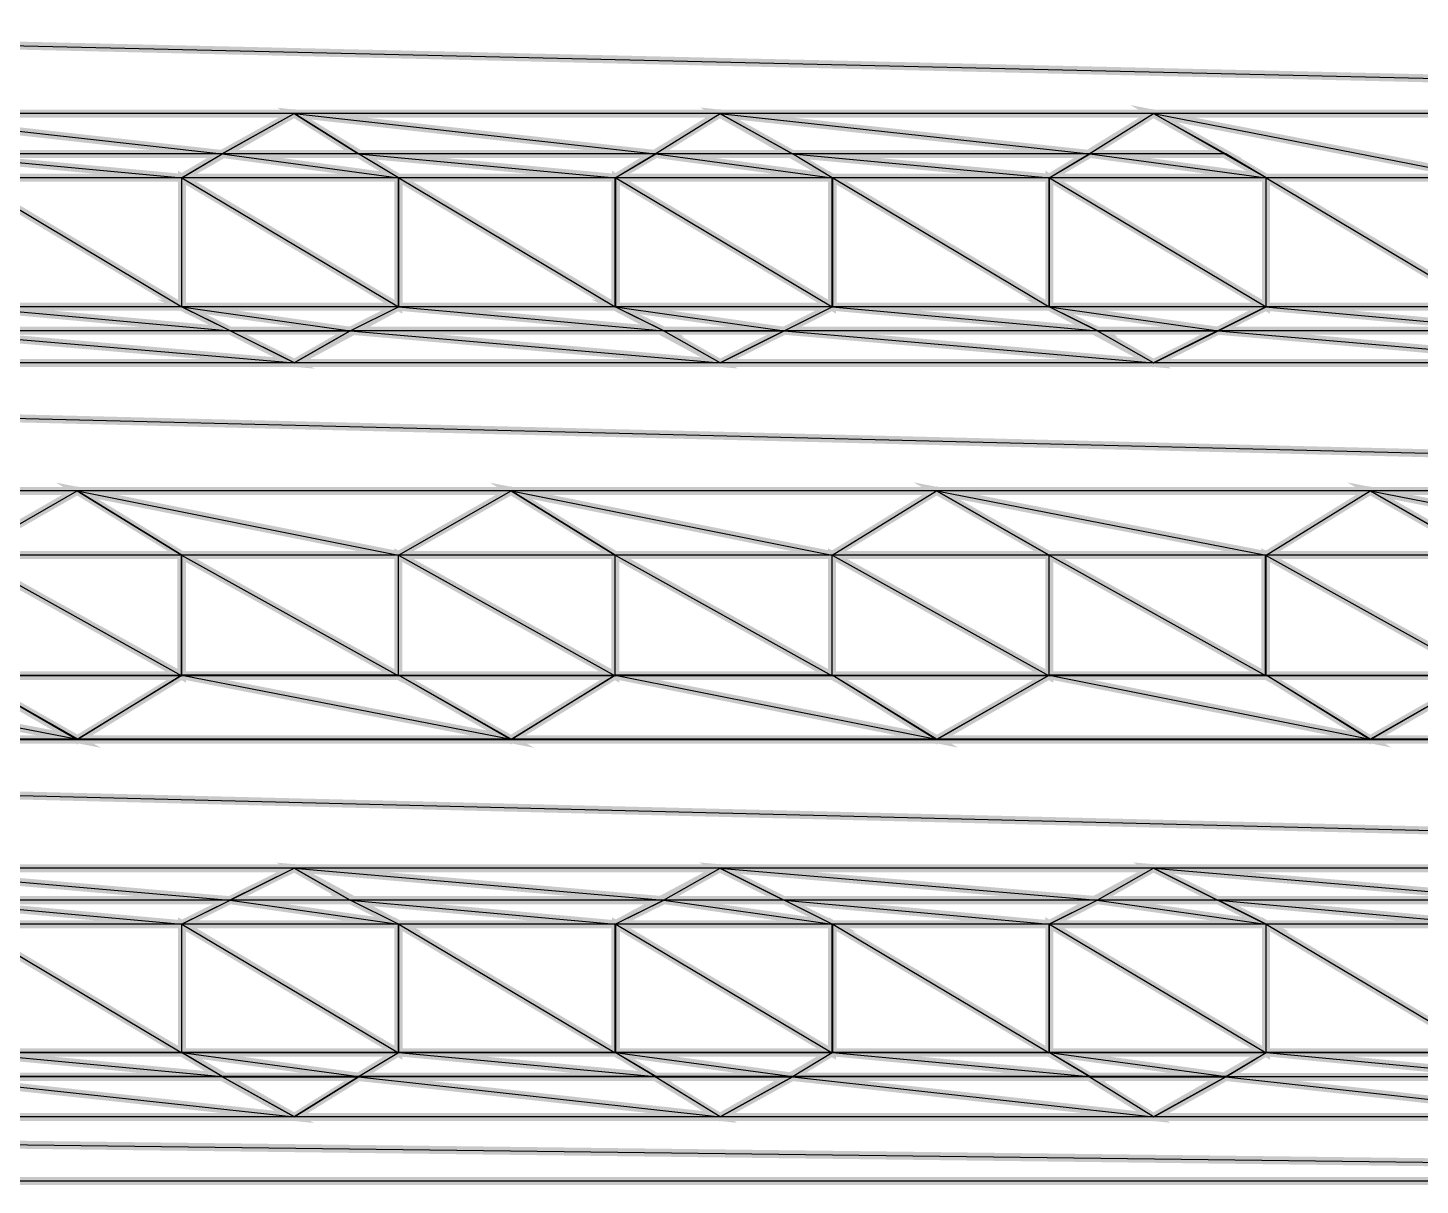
# Model space of a CAD drawing. Header units: metres. Extents: x -593 to 248, y 430 to 1024.
# Drawn here: x -401.18 to -393.83, y 544.89 to 551.01 of the extents above; entities that cross this region are included whole.
import ezdxf

# ---------------------------------------------------------------- set-up
doc = ezdxf.new("R2010")
doc.units = ezdxf.units.M
doc.header["$MEASUREMENT"] = 0
for name, color, linetype in [('C00-00-00-BLACK', 7, 'Continuous'), ('C62-64-65', 252, 'Continuous'), ('C93-95-97', 253, 'Continuous')]:
    doc.layers.add(name, color=color, linetype=linetype)

msp = doc.modelspace()

# ---------------------------------------------------------------- linework, layer by layer
at = {"layer": 'C00-00-00-BLACK', "const_width": 0.0423}
for points in [[(-400.3678, 550.2138), (-399.7748, 550.5528)], [(-399.7748, 550.5528), (-399.2248, 550.2138)], [(-398.0788, 550.2138), (-397.5258, 550.5528)], [(-397.5258, 550.5528), (-396.9338, 550.2138)], [(-395.7868, 550.2138), (-395.2368, 550.5528)], [(-395.2368, 550.5528), (-394.6418, 550.2138)], [(-400.3678, 550.2138), (-400.3678, 549.5328)], [(-399.2248, 550.2138), (-399.2248, 549.5328)], [(-398.0788, 550.2138), (-398.0788, 549.5328)], [(-396.9338, 550.2138), (-396.9338, 549.5328)], [(-395.7868, 550.2138), (-395.7868, 549.5328)], [(-394.6418, 550.2138), (-394.6418, 549.5328)], [(-400.3678, 549.5328), (-399.7748, 549.2358)], [(-399.7748, 549.2358), (-399.2248, 549.5328)], [(-398.0788, 549.5328), (-397.5258, 549.2358)], [(-397.5258, 549.2358), (-396.9338, 549.5328)], [(-395.7868, 549.5328), (-395.2368, 549.2358)], [(-395.2368, 549.2358), (-394.6418, 549.5328)], [(-401.5128, 548.2208), (-400.9208, 548.5598)], [(-400.9208, 548.5598), (-400.3678, 548.2208)], [(-399.2248, 548.2208), (-398.6298, 548.5598)], [(-398.6298, 548.5598), (-398.0788, 548.2208)], [(-396.9338, 548.2208), (-396.3818, 548.5598)], [(-396.3818, 548.5598), (-395.7868, 548.2208)], [(-394.6418, 548.2208), (-394.0918, 548.5598)], [(-394.0918, 548.5598), (-393.4988, 548.2208)], [(-400.3678, 548.2208), (-400.3678, 547.5858)], [(-399.2248, 548.2208), (-399.2248, 547.5858)], [(-398.0788, 548.2208), (-398.0788, 547.5858)], [(-396.9338, 548.2208), (-396.9338, 547.5858)], [(-395.7868, 548.2208), (-395.7868, 547.5858)], [(-394.6418, 548.2208), (-394.6418, 547.5858)], [(-401.5128, 547.5858), (-400.9208, 547.2448)], [(-400.9208, 547.2448), (-400.3678, 547.5858)], [(-399.2248, 547.5858), (-398.6298, 547.2448)], [(-398.6298, 547.2448), (-398.0788, 547.5858)], [(-396.9338, 547.5858), (-396.3818, 547.2448)], [(-396.3818, 547.2448), (-395.7868, 547.5858)], [(-394.6418, 547.5858), (-394.0918, 547.2448)], [(-394.0918, 547.2448), (-393.4988, 547.5858)], [(-400.3678, 546.2708), (-399.7748, 546.5668)], [(-399.7748, 546.5668), (-399.2248, 546.2708)], [(-398.0788, 546.2708), (-397.5258, 546.5668)], [(-397.5258, 546.5668), (-396.9338, 546.2708)], [(-395.7868, 546.2708), (-395.2368, 546.5668)], [(-395.2368, 546.5668), (-394.6418, 546.2708)], [(-400.3678, 546.2708), (-400.3678, 545.5938)], [(-399.2248, 546.2708), (-399.2248, 545.5938)], [(-398.0788, 546.2708), (-398.0788, 545.5938)], [(-396.9338, 546.2708), (-396.9338, 545.5938)], [(-395.7868, 546.2708), (-395.7868, 545.5938)], [(-394.6418, 546.2708), (-394.6418, 545.5938)], [(-400.3678, 545.5938), (-399.7748, 545.2528)], [(-399.7748, 545.2528), (-399.2248, 545.5938)], [(-398.0788, 545.5938), (-397.5258, 545.2528)], [(-397.5258, 545.2528), (-396.9338, 545.5938)], [(-395.7868, 545.5938), (-395.2368, 545.2528)], [(-395.2368, 545.2528), (-394.6418, 545.5938)], [(-385.7358, 544.9138), (-413.0908, 544.9138)]]:
    msp.add_lwpolyline(points, dxfattribs=at)
at = {"layer": 'C62-64-65', "const_width": 0.0423}
for points in [[(-399.7748, 550.5528), (-399.4358, 550.3398), (-400.1558, 550.3398), (-399.7748, 550.5528)], [(-397.5258, 550.5528), (-397.1438, 550.3398), (-397.8678, 550.3398), (-397.5258, 550.5528)], [(-395.2368, 550.5528), (-394.8538, 550.3398), (-395.5758, 550.3398), (-395.2368, 550.5528)], [(-399.4358, 550.3398), (-400.1558, 550.3398), (-399.2248, 550.2138), (-399.4358, 550.3398)], [(-400.1558, 550.3398), (-399.2248, 550.2138), (-400.3708, 550.2138), (-400.1558, 550.3398)], [(-397.1438, 550.3398), (-397.8648, 550.3398), (-396.9338, 550.2138), (-397.1438, 550.3398)], [(-397.8648, 550.3398), (-396.9338, 550.2138), (-398.0788, 550.2138), (-397.8648, 550.3398)], [(-394.8538, 550.3398), (-395.5728, 550.3398), (-394.6418, 550.2138), (-394.8538, 550.3398)], [(-395.5728, 550.3398), (-394.6418, 550.2138), (-395.7868, 550.2138), (-395.5728, 550.3398)], [(-399.2248, 550.2138), (-400.3678, 550.2138), (-399.2248, 549.5328), (-399.2248, 550.2138)], [(-400.3678, 550.2138), (-399.2248, 549.5328), (-400.3678, 549.5328), (-400.3678, 550.2138)], [(-396.9338, 550.2138), (-398.0758, 550.2138), (-396.9338, 549.5328), (-396.9338, 550.2138)], [(-398.0758, 550.2138), (-396.9338, 549.5328), (-398.0758, 549.5328), (-398.0758, 550.2138)], [(-394.6418, 550.2138), (-395.7858, 550.2138), (-394.6418, 549.5328), (-394.6418, 550.2138)], [(-395.7858, 550.2138), (-394.6418, 549.5328), (-395.7858, 549.5328), (-395.7858, 550.2138)], [(-400.3708, 549.5328), (-399.4788, 549.4058), (-400.1138, 549.4058), (-400.3708, 549.5328)], [(-398.0788, 549.5328), (-397.1868, 549.4058), (-397.8218, 549.4058), (-398.0788, 549.5328)], [(-395.7868, 549.5328), (-394.8948, 549.4058), (-395.5308, 549.4058), (-395.7868, 549.5328)], [(-399.2248, 549.5328), (-400.3708, 549.5328), (-399.4788, 549.4058), (-399.2248, 549.5328)], [(-396.9338, 549.5328), (-398.0788, 549.5328), (-397.1868, 549.4058), (-396.9338, 549.5328)], [(-394.6418, 549.5328), (-395.7868, 549.5328), (-394.8948, 549.4058), (-394.6418, 549.5328)], [(-400.1138, 549.4058), (-399.4788, 549.4058), (-399.7748, 549.2358), (-400.1138, 549.4058)], [(-397.8248, 549.4058), (-397.1868, 549.4058), (-397.5258, 549.2358), (-397.8248, 549.4058)], [(-395.5338, 549.4058), (-394.8978, 549.4058), (-395.2368, 549.2358), (-395.5338, 549.4058)], [(-400.9208, 548.5598), (-400.3678, 548.2208), (-401.5128, 548.2208), (-400.9208, 548.5598)], [(-398.6298, 548.5598), (-398.0788, 548.2208), (-399.2248, 548.2208), (-398.6298, 548.5598)], [(-396.3818, 548.5598), (-395.7868, 548.2208), (-396.9338, 548.2208), (-396.3818, 548.5598)], [(-394.0918, 548.5598), (-393.4988, 548.2208), (-394.6418, 548.2208), (-394.0918, 548.5598)], [(-400.3678, 548.2208), (-401.5128, 548.2208), (-400.3678, 547.5828), (-400.3678, 548.2208)], [(-401.5128, 548.2208), (-400.3678, 547.5828), (-401.5128, 547.5828), (-401.5128, 548.2208)], [(-398.0788, 548.2208), (-399.2248, 548.2208), (-398.0788, 547.5828), (-398.0788, 548.2208)], [(-399.2248, 548.2208), (-398.0788, 547.5828), (-399.2248, 547.5828), (-399.2248, 548.2208)], [(-395.7868, 548.2208), (-396.9338, 548.2208), (-395.7868, 547.5828), (-395.7868, 548.2208)], [(-396.9338, 548.2208), (-395.7868, 547.5828), (-396.9338, 547.5828), (-396.9338, 548.2208)], [(-393.4988, 548.2208), (-394.6448, 548.2208), (-393.4988, 547.5828), (-393.4988, 548.2208)], [(-394.6448, 548.2208), (-393.4988, 547.5828), (-394.6448, 547.5828), (-394.6448, 548.2208)], [(-401.5128, 547.5858), (-400.3678, 547.5858), (-400.9208, 547.2448), (-401.5128, 547.5858)], [(-399.2248, 547.5858), (-398.0788, 547.5858), (-398.6298, 547.2448), (-399.2248, 547.5858)], [(-396.9338, 547.5858), (-395.7868, 547.5858), (-396.3818, 547.2448), (-396.9338, 547.5858)], [(-394.6418, 547.5858), (-393.4988, 547.5858), (-394.0918, 547.2448), (-394.6418, 547.5858)], [(-399.7748, 546.5668), (-399.4788, 546.3978), (-400.1138, 546.3978), (-399.7748, 546.5668)], [(-397.5258, 546.5668), (-397.1868, 546.3978), (-397.8248, 546.3978), (-397.5258, 546.5668)], [(-395.2368, 546.5668), (-394.8978, 546.3978), (-395.5338, 546.3978), (-395.2368, 546.5668)], [(-400.1138, 546.3978), (-399.2248, 546.2708), (-400.3708, 546.2708), (-400.1138, 546.3978)], [(-399.4788, 546.3978), (-400.1138, 546.3978), (-399.2248, 546.2708), (-399.4788, 546.3978)], [(-397.8218, 546.3978), (-396.9338, 546.2708), (-398.0788, 546.2708), (-397.8218, 546.3978)], [(-397.1868, 546.3978), (-397.8218, 546.3978), (-396.9338, 546.2708), (-397.1868, 546.3978)], [(-395.5338, 546.3978), (-394.6448, 546.2708), (-395.7898, 546.2708), (-395.5338, 546.3978)], [(-394.8978, 546.3978), (-395.5338, 546.3978), (-394.6448, 546.2708), (-394.8978, 546.3978)], [(-399.2248, 546.2708), (-400.3678, 546.2708), (-399.2248, 545.5918), (-399.2248, 546.2708)], [(-400.3678, 546.2708), (-399.2248, 545.5918), (-400.3678, 545.5918), (-400.3678, 546.2708)], [(-396.9338, 546.2708), (-398.0758, 546.2708), (-396.9338, 545.5918), (-396.9338, 546.2708)], [(-398.0758, 546.2708), (-396.9338, 545.5918), (-398.0758, 545.5918), (-398.0758, 546.2708)], [(-394.6418, 546.2708), (-395.7858, 546.2708), (-394.6418, 545.5918), (-394.6418, 546.2708)], [(-395.7858, 546.2708), (-394.6418, 545.5918), (-395.7858, 545.5918), (-395.7858, 546.2708)], [(-399.2248, 545.5938), (-400.3708, 545.5938), (-399.4358, 545.4658), (-399.2248, 545.5938)], [(-400.3708, 545.5938), (-399.4358, 545.4658), (-400.1558, 545.4658), (-400.3708, 545.5938)], [(-396.9338, 545.5938), (-398.0788, 545.5938), (-397.1438, 545.4658), (-396.9338, 545.5938)], [(-398.0788, 545.5938), (-397.1438, 545.4658), (-397.8648, 545.4658), (-398.0788, 545.5938)], [(-394.6418, 545.5938), (-395.7868, 545.5938), (-394.8538, 545.4658), (-394.6418, 545.5938)], [(-395.7868, 545.5938), (-394.8538, 545.4658), (-395.5728, 545.4658), (-395.7868, 545.5938)], [(-400.1558, 545.4638), (-399.4358, 545.4638), (-399.7748, 545.2528), (-400.1558, 545.4638)], [(-397.8678, 545.4638), (-397.1438, 545.4638), (-397.5258, 545.2528), (-397.8678, 545.4638)], [(-395.5758, 545.4638), (-394.8538, 545.4638), (-395.2368, 545.2528), (-395.5758, 545.4638)]]:
    msp.add_lwpolyline(points, close=True, dxfattribs=at)
at = {"layer": 'C62-64-65'}
for points in [[(-399.7748, 550.5528), (-399.4358, 550.3398), (-400.1558, 550.3398), (-399.7748, 550.5528)], [(-397.5258, 550.5528), (-397.1438, 550.3398), (-397.8678, 550.3398), (-397.5258, 550.5528)], [(-395.2368, 550.5528), (-394.8538, 550.3398), (-395.5758, 550.3398), (-395.2368, 550.5528)], [(-400.1558, 550.3398), (-399.2248, 550.2138), (-400.3708, 550.2138), (-400.1558, 550.3398)], [(-399.4358, 550.3398), (-400.1558, 550.3398), (-399.2248, 550.2138), (-399.4358, 550.3398)], [(-397.8648, 550.3398), (-396.9338, 550.2138), (-398.0788, 550.2138), (-397.8648, 550.3398)], [(-397.1438, 550.3398), (-397.8648, 550.3398), (-396.9338, 550.2138), (-397.1438, 550.3398)], [(-395.5728, 550.3398), (-394.6418, 550.2138), (-395.7868, 550.2138), (-395.5728, 550.3398)], [(-394.8538, 550.3398), (-395.5728, 550.3398), (-394.6418, 550.2138), (-394.8538, 550.3398)], [(-399.2248, 550.2138), (-400.3678, 550.2138), (-399.2248, 549.5328), (-399.2248, 550.2138)], [(-400.3678, 550.2138), (-399.2248, 549.5328), (-400.3678, 549.5328), (-400.3678, 550.2138)], [(-396.9338, 550.2138), (-398.0758, 550.2138), (-396.9338, 549.5328), (-396.9338, 550.2138)], [(-398.0758, 550.2138), (-396.9338, 549.5328), (-398.0758, 549.5328), (-398.0758, 550.2138)], [(-394.6418, 550.2138), (-395.7858, 550.2138), (-394.6418, 549.5328), (-394.6418, 550.2138)], [(-395.7858, 550.2138), (-394.6418, 549.5328), (-395.7858, 549.5328), (-395.7858, 550.2138)], [(-399.2248, 549.5328), (-400.3708, 549.5328), (-399.4788, 549.4058), (-399.2248, 549.5328)], [(-400.3708, 549.5328), (-399.4788, 549.4058), (-400.1138, 549.4058), (-400.3708, 549.5328)], [(-396.9338, 549.5328), (-398.0788, 549.5328), (-397.1868, 549.4058), (-396.9338, 549.5328)], [(-398.0788, 549.5328), (-397.1868, 549.4058), (-397.8218, 549.4058), (-398.0788, 549.5328)], [(-394.6418, 549.5328), (-395.7868, 549.5328), (-394.8948, 549.4058), (-394.6418, 549.5328)], [(-395.7868, 549.5328), (-394.8948, 549.4058), (-395.5308, 549.4058), (-395.7868, 549.5328)], [(-400.1138, 549.4058), (-399.4788, 549.4058), (-399.7748, 549.2358), (-400.1138, 549.4058)], [(-397.8248, 549.4058), (-397.1868, 549.4058), (-397.5258, 549.2358), (-397.8248, 549.4058)], [(-395.5338, 549.4058), (-394.8978, 549.4058), (-395.2368, 549.2358), (-395.5338, 549.4058)], [(-400.9208, 548.5598), (-400.3678, 548.2208), (-401.5128, 548.2208), (-400.9208, 548.5598)], [(-398.6298, 548.5598), (-398.0788, 548.2208), (-399.2248, 548.2208), (-398.6298, 548.5598)], [(-396.3818, 548.5598), (-395.7868, 548.2208), (-396.9338, 548.2208), (-396.3818, 548.5598)], [(-394.0918, 548.5598), (-393.4988, 548.2208), (-394.6418, 548.2208), (-394.0918, 548.5598)], [(-400.3678, 548.2208), (-401.5128, 548.2208), (-400.3678, 547.5828), (-400.3678, 548.2208)], [(-401.5128, 548.2208), (-400.3678, 547.5828), (-401.5128, 547.5828), (-401.5128, 548.2208)], [(-398.0788, 548.2208), (-399.2248, 548.2208), (-398.0788, 547.5828), (-398.0788, 548.2208)], [(-399.2248, 548.2208), (-398.0788, 547.5828), (-399.2248, 547.5828), (-399.2248, 548.2208)], [(-395.7868, 548.2208), (-396.9338, 548.2208), (-395.7868, 547.5828), (-395.7868, 548.2208)], [(-396.9338, 548.2208), (-395.7868, 547.5828), (-396.9338, 547.5828), (-396.9338, 548.2208)], [(-393.4988, 548.2208), (-394.6448, 548.2208), (-393.4988, 547.5828), (-393.4988, 548.2208)], [(-394.6448, 548.2208), (-393.4988, 547.5828), (-394.6448, 547.5828), (-394.6448, 548.2208)], [(-401.5128, 547.5858), (-400.3678, 547.5858), (-400.9208, 547.2448), (-401.5128, 547.5858)], [(-399.2248, 547.5858), (-398.0788, 547.5858), (-398.6298, 547.2448), (-399.2248, 547.5858)], [(-396.9338, 547.5858), (-395.7868, 547.5858), (-396.3818, 547.2448), (-396.9338, 547.5858)], [(-394.6418, 547.5858), (-393.4988, 547.5858), (-394.0918, 547.2448), (-394.6418, 547.5858)], [(-399.7748, 546.5668), (-399.4788, 546.3978), (-400.1138, 546.3978), (-399.7748, 546.5668)], [(-397.5258, 546.5668), (-397.1868, 546.3978), (-397.8248, 546.3978), (-397.5258, 546.5668)], [(-395.2368, 546.5668), (-394.8978, 546.3978), (-395.5338, 546.3978), (-395.2368, 546.5668)], [(-400.1138, 546.3978), (-399.2248, 546.2708), (-400.3708, 546.2708), (-400.1138, 546.3978)], [(-399.4788, 546.3978), (-400.1138, 546.3978), (-399.2248, 546.2708), (-399.4788, 546.3978)], [(-397.8218, 546.3978), (-396.9338, 546.2708), (-398.0788, 546.2708), (-397.8218, 546.3978)], [(-397.1868, 546.3978), (-397.8218, 546.3978), (-396.9338, 546.2708), (-397.1868, 546.3978)], [(-395.5338, 546.3978), (-394.6448, 546.2708), (-395.7898, 546.2708), (-395.5338, 546.3978)], [(-394.8978, 546.3978), (-395.5338, 546.3978), (-394.6448, 546.2708), (-394.8978, 546.3978)], [(-399.2248, 546.2708), (-400.3678, 546.2708), (-399.2248, 545.5918), (-399.2248, 546.2708)], [(-400.3678, 546.2708), (-399.2248, 545.5918), (-400.3678, 545.5918), (-400.3678, 546.2708)], [(-396.9338, 546.2708), (-398.0758, 546.2708), (-396.9338, 545.5918), (-396.9338, 546.2708)], [(-398.0758, 546.2708), (-396.9338, 545.5918), (-398.0758, 545.5918), (-398.0758, 546.2708)], [(-394.6418, 546.2708), (-395.7858, 546.2708), (-394.6418, 545.5918), (-394.6418, 546.2708)], [(-395.7858, 546.2708), (-394.6418, 545.5918), (-395.7858, 545.5918), (-395.7858, 546.2708)], [(-399.2248, 545.5938), (-400.3708, 545.5938), (-399.4358, 545.4658), (-399.2248, 545.5938)], [(-400.3708, 545.5938), (-399.4358, 545.4658), (-400.1558, 545.4658), (-400.3708, 545.5938)], [(-396.9338, 545.5938), (-398.0788, 545.5938), (-397.1438, 545.4658), (-396.9338, 545.5938)], [(-398.0788, 545.5938), (-397.1438, 545.4658), (-397.8648, 545.4658), (-398.0788, 545.5938)], [(-394.6418, 545.5938), (-395.7868, 545.5938), (-394.8538, 545.4658), (-394.6418, 545.5938)], [(-395.7868, 545.5938), (-394.8538, 545.4658), (-395.5728, 545.4658), (-395.7868, 545.5938)], [(-400.1558, 545.4638), (-399.4358, 545.4638), (-399.7748, 545.2528), (-400.1558, 545.4638)], [(-397.8678, 545.4638), (-397.1438, 545.4638), (-397.5258, 545.2528), (-397.8678, 545.4638)], [(-395.5758, 545.4638), (-394.8538, 545.4638), (-395.2368, 545.2528), (-395.5758, 545.4638)]]:
    msp.add_lwpolyline(points, close=True, dxfattribs=at)
at = {"layer": 'C93-95-97', "const_width": 0.0423}
for points in [[(-413.0908, 551.1868), (-385.7358, 550.5528), (-413.0908, 550.5528), (-413.0908, 551.1868)], [(-385.7358, 551.1868), (-413.0908, 551.1868), (-385.7358, 550.5528), (-385.7358, 551.1868)], [(-397.5288, 550.5528), (-395.5758, 550.3398), (-397.1438, 550.3398), (-397.5288, 550.5528)], [(-395.2368, 550.5528), (-393.4968, 550.2138), (-394.6418, 550.2138), (-395.2368, 550.5528)], [(-399.7748, 550.5528), (-402.0668, 550.5528), (-400.1578, 550.3398), (-399.7748, 550.5528)], [(-402.0668, 550.5528), (-400.1578, 550.3398), (-401.7278, 550.3398), (-402.0668, 550.5528)], [(-397.5258, 550.5528), (-399.7748, 550.5528), (-397.8678, 550.3398), (-397.5258, 550.5528)], [(-399.7748, 550.5528), (-397.8678, 550.3398), (-399.4358, 550.3398), (-399.7748, 550.5528)], [(-395.2368, 550.5528), (-397.5288, 550.5528), (-395.5758, 550.3398), (-395.2368, 550.5528)], [(-392.9458, 550.5528), (-395.2368, 550.5528), (-393.4968, 550.2138), (-392.9458, 550.5528)], [(-401.7248, 550.3398), (-400.3678, 550.2138), (-401.5128, 550.2138), (-401.7248, 550.3398)], [(-399.4358, 550.3398), (-398.0788, 550.2138), (-399.2248, 550.2138), (-399.4358, 550.3398)], [(-397.1438, 550.3398), (-395.7868, 550.2138), (-396.9338, 550.2138), (-397.1438, 550.3398)], [(-400.1558, 550.3398), (-401.7248, 550.3398), (-400.3678, 550.2138), (-400.1558, 550.3398)], [(-397.8678, 550.3398), (-399.4358, 550.3398), (-398.0788, 550.2138), (-397.8678, 550.3398)], [(-395.5758, 550.3398), (-397.1438, 550.3398), (-395.7868, 550.2138), (-395.5758, 550.3398)], [(-400.3678, 550.2138), (-401.5098, 550.2138), (-400.3678, 549.5328), (-400.3678, 550.2138)], [(-401.5098, 550.2138), (-400.3678, 549.5328), (-401.5098, 549.5328), (-401.5098, 550.2138)], [(-398.0788, 550.2138), (-399.2228, 550.2138), (-398.0788, 549.5328), (-398.0788, 550.2138)], [(-399.2228, 550.2138), (-398.0788, 549.5328), (-399.2228, 549.5328), (-399.2228, 550.2138)], [(-395.7868, 550.2138), (-396.9308, 550.2138), (-395.7868, 549.5328), (-395.7868, 550.2138)], [(-396.9308, 550.2138), (-395.7868, 549.5328), (-396.9308, 549.5328), (-396.9308, 550.2138)], [(-393.4988, 550.2138), (-394.6418, 550.2138), (-393.4988, 549.5328), (-393.4988, 550.2138)], [(-394.6418, 550.2138), (-393.4988, 549.5328), (-394.6418, 549.5328), (-394.6418, 550.2138)], [(-400.3678, 549.5328), (-401.5128, 549.5328), (-400.1138, 549.4058), (-400.3678, 549.5328)], [(-401.5128, 549.5328), (-400.1138, 549.4058), (-401.7678, 549.4058), (-401.5128, 549.5328)], [(-398.0788, 549.5328), (-399.2248, 549.5328), (-397.8248, 549.4058), (-398.0788, 549.5328)], [(-399.2248, 549.5328), (-397.8248, 549.4058), (-399.4788, 549.4058), (-399.2248, 549.5328)], [(-395.7868, 549.5328), (-396.9338, 549.5328), (-395.5338, 549.4058), (-395.7868, 549.5328)], [(-396.9338, 549.5328), (-395.5338, 549.4058), (-397.1868, 549.4058), (-396.9338, 549.5328)], [(-393.4988, 549.5328), (-394.6448, 549.5328), (-393.2448, 549.4058), (-393.4988, 549.5328)], [(-394.6448, 549.5328), (-393.2448, 549.4058), (-394.8978, 549.4058), (-394.6448, 549.5328)], [(-400.1138, 549.4058), (-401.7678, 549.4058), (-399.7728, 549.2358), (-400.1138, 549.4058)], [(-401.7678, 549.4058), (-399.7728, 549.2358), (-402.0638, 549.2358), (-401.7678, 549.4058)], [(-397.8248, 549.4058), (-399.4788, 549.4058), (-397.5258, 549.2358), (-397.8248, 549.4058)], [(-399.4788, 549.4058), (-397.5258, 549.2358), (-399.7748, 549.2358), (-399.4788, 549.4058)], [(-395.5338, 549.4058), (-397.1868, 549.4058), (-395.2368, 549.2358), (-395.5338, 549.4058)], [(-397.1868, 549.4058), (-395.2368, 549.2358), (-397.5258, 549.2358), (-397.1868, 549.4058)], [(-393.2418, 549.4058), (-394.8948, 549.4058), (-392.9458, 549.2358), (-393.2418, 549.4058)], [(-394.8948, 549.4058), (-392.9458, 549.2358), (-395.2338, 549.2358), (-394.8948, 549.4058)], [(-413.0908, 549.2358), (-385.7358, 548.5598), (-413.0908, 548.5598), (-413.0908, 549.2358)], [(-385.7358, 549.2358), (-413.0908, 549.2358), (-385.7358, 548.5598), (-385.7358, 549.2358)], [(-400.9208, 548.5598), (-399.2248, 548.2208), (-400.3678, 548.2208), (-400.9208, 548.5598)], [(-398.6298, 548.5598), (-396.9338, 548.2208), (-398.0788, 548.2208), (-398.6298, 548.5598)], [(-396.3818, 548.5598), (-394.6418, 548.2208), (-395.7868, 548.2208), (-396.3818, 548.5598)], [(-394.0918, 548.5598), (-392.3498, 548.2208), (-393.4968, 548.2208), (-394.0918, 548.5598)], [(-400.9208, 548.5598), (-403.2088, 548.5598), (-401.5128, 548.2208), (-400.9208, 548.5598)], [(-398.6298, 548.5598), (-400.9208, 548.5598), (-399.2248, 548.2208), (-398.6298, 548.5598)], [(-396.3818, 548.5598), (-398.6298, 548.5598), (-396.9338, 548.2208), (-396.3818, 548.5598)], [(-394.0918, 548.5598), (-396.3818, 548.5598), (-394.6418, 548.2208), (-394.0918, 548.5598)], [(-391.7998, 548.5598), (-394.0918, 548.5598), (-392.3498, 548.2208), (-391.7998, 548.5598)], [(-399.2248, 548.2208), (-400.3708, 548.2208), (-399.2248, 547.5828), (-399.2248, 548.2208)], [(-400.3708, 548.2208), (-399.2248, 547.5828), (-400.3708, 547.5828), (-400.3708, 548.2208)], [(-396.9338, 548.2208), (-398.0788, 548.2208), (-396.9338, 547.5828), (-396.9338, 548.2208)], [(-398.0788, 548.2208), (-396.9338, 547.5828), (-398.0788, 547.5828), (-398.0788, 548.2208)], [(-394.6418, 548.2208), (-395.7868, 548.2208), (-394.6418, 547.5828), (-394.6418, 548.2208)], [(-395.7868, 548.2208), (-394.6418, 547.5828), (-395.7868, 547.5828), (-395.7868, 548.2208)], [(-402.6568, 547.5858), (-400.9178, 547.2478), (-403.2088, 547.2478), (-402.6568, 547.5858)], [(-401.5128, 547.5858), (-402.6568, 547.5858), (-400.9178, 547.2478), (-401.5128, 547.5858)], [(-400.3678, 547.5858), (-398.6298, 547.2478), (-400.9208, 547.2478), (-400.3678, 547.5858)], [(-399.2248, 547.5858), (-400.3678, 547.5858), (-398.6298, 547.2478), (-399.2248, 547.5858)], [(-398.0788, 547.5858), (-396.3818, 547.2478), (-398.6298, 547.2478), (-398.0788, 547.5858)], [(-396.9338, 547.5858), (-398.0788, 547.5858), (-396.3818, 547.2478), (-396.9338, 547.5858)], [(-395.7868, 547.5858), (-394.0918, 547.2478), (-396.3808, 547.2478), (-395.7868, 547.5858)], [(-394.6418, 547.5858), (-395.7868, 547.5858), (-394.0918, 547.2478), (-394.6418, 547.5858)], [(-393.4988, 547.5858), (-391.8028, 547.2478), (-394.0918, 547.2478), (-393.4988, 547.5858)], [(-413.0908, 547.2448), (-385.7358, 546.5668), (-413.0908, 546.5668), (-413.0908, 547.2448)], [(-385.7358, 547.2448), (-413.0908, 547.2448), (-385.7358, 546.5668), (-385.7358, 547.2448)], [(-399.7748, 546.5668), (-402.0668, 546.5668), (-400.1168, 546.3978), (-399.7748, 546.5668)], [(-402.0668, 546.5668), (-400.1168, 546.3978), (-401.7708, 546.3978), (-402.0668, 546.5668)], [(-397.5258, 546.5668), (-399.7748, 546.5668), (-397.8248, 546.3978), (-397.5258, 546.5668)], [(-399.7748, 546.5668), (-397.8248, 546.3978), (-399.4788, 546.3978), (-399.7748, 546.5668)], [(-395.2368, 546.5668), (-397.5288, 546.5668), (-395.5338, 546.3978), (-395.2368, 546.5668)], [(-397.5288, 546.5668), (-395.5338, 546.3978), (-397.1898, 546.3978), (-397.5288, 546.5668)], [(-392.9458, 546.5668), (-395.2368, 546.5668), (-393.2418, 546.3978), (-392.9458, 546.5668)], [(-395.2368, 546.5668), (-393.2418, 546.3978), (-394.8978, 546.3978), (-395.2368, 546.5668)], [(-400.1138, 546.3978), (-401.7678, 546.3978), (-400.3678, 546.2708), (-400.1138, 546.3978)], [(-401.7678, 546.3978), (-400.3678, 546.2708), (-401.5128, 546.2708), (-401.7678, 546.3978)], [(-397.8248, 546.3978), (-399.4788, 546.3978), (-398.0788, 546.2708), (-397.8248, 546.3978)], [(-399.4788, 546.3978), (-398.0788, 546.2708), (-399.2248, 546.2708), (-399.4788, 546.3978)], [(-395.5338, 546.3978), (-397.1868, 546.3978), (-395.7868, 546.2708), (-395.5338, 546.3978)], [(-397.1868, 546.3978), (-395.7868, 546.2708), (-396.9338, 546.2708), (-397.1868, 546.3978)], [(-393.2418, 546.3978), (-394.8948, 546.3978), (-393.4968, 546.2708), (-393.2418, 546.3978)], [(-394.8948, 546.3978), (-393.4968, 546.2708), (-394.6418, 546.2708), (-394.8948, 546.3978)], [(-400.3678, 546.2708), (-401.5098, 546.2708), (-400.3678, 545.5918), (-400.3678, 546.2708)], [(-401.5098, 546.2708), (-400.3678, 545.5918), (-401.5098, 545.5918), (-401.5098, 546.2708)], [(-398.0788, 546.2708), (-399.2228, 546.2708), (-398.0788, 545.5918), (-398.0788, 546.2708)], [(-399.2228, 546.2708), (-398.0788, 545.5918), (-399.2228, 545.5918), (-399.2228, 546.2708)], [(-395.7868, 546.2708), (-396.9308, 546.2708), (-395.7868, 545.5918), (-395.7868, 546.2708)], [(-396.9308, 546.2708), (-395.7868, 545.5918), (-396.9308, 545.5918), (-396.9308, 546.2708)], [(-393.4988, 546.2708), (-394.6418, 546.2708), (-393.4988, 545.5918), (-393.4988, 546.2708)], [(-394.6418, 546.2708), (-393.4988, 545.5918), (-394.6418, 545.5918), (-394.6418, 546.2708)], [(-400.3678, 545.5938), (-401.5128, 545.5938), (-400.1558, 545.4658), (-400.3678, 545.5938)], [(-401.5128, 545.5938), (-400.1558, 545.4658), (-401.7248, 545.4658), (-401.5128, 545.5938)], [(-398.0788, 545.5938), (-399.2248, 545.5938), (-397.8678, 545.4658), (-398.0788, 545.5938)], [(-399.2248, 545.5938), (-397.8678, 545.4658), (-399.4358, 545.4658), (-399.2248, 545.5938)], [(-395.7868, 545.5938), (-396.9338, 545.5938), (-395.5758, 545.4658), (-395.7868, 545.5938)], [(-396.9338, 545.5938), (-395.5758, 545.4658), (-397.1438, 545.4658), (-396.9338, 545.5938)], [(-393.4988, 545.5938), (-394.6418, 545.5938), (-393.2848, 545.4638), (-393.4988, 545.5938)], [(-394.6418, 545.5938), (-393.2848, 545.4638), (-394.8538, 545.4638), (-394.6418, 545.5938)], [(-401.7248, 545.4638), (-399.7728, 545.2528), (-402.0638, 545.2528), (-401.7248, 545.4638)], [(-400.1558, 545.4638), (-401.7248, 545.4638), (-399.7728, 545.2528), (-400.1558, 545.4638)], [(-399.4358, 545.4638), (-397.5258, 545.2528), (-399.7748, 545.2528), (-399.4358, 545.4638)], [(-397.8678, 545.4638), (-399.4358, 545.4638), (-397.5258, 545.2528), (-397.8678, 545.4638)], [(-397.1438, 545.4638), (-395.2368, 545.2528), (-397.5258, 545.2528), (-397.1438, 545.4638)], [(-395.5758, 545.4638), (-397.1438, 545.4638), (-395.2368, 545.2528), (-395.5758, 545.4638)], [(-394.8538, 545.4638), (-392.9458, 545.2528), (-395.2338, 545.2528), (-394.8538, 545.4638)], [(-393.2848, 545.4638), (-394.8538, 545.4638), (-392.9458, 545.2528), (-393.2848, 545.4638)], [(-413.0908, 545.2528), (-385.7358, 544.9138), (-413.0908, 544.9138), (-413.0908, 545.2528)], [(-385.7358, 545.2528), (-413.0908, 545.2528), (-385.7358, 544.9138), (-385.7358, 545.2528)]]:
    msp.add_lwpolyline(points, close=True, dxfattribs=at)
at = {"layer": 'C93-95-97'}
for points in [[(-385.7358, 551.1868), (-413.0908, 551.1868), (-385.7358, 550.5528), (-385.7358, 551.1868)], [(-413.0908, 551.1868), (-385.7358, 550.5528), (-413.0908, 550.5528), (-413.0908, 551.1868)], [(-399.7748, 550.5528), (-402.0668, 550.5528), (-400.1578, 550.3398), (-399.7748, 550.5528)], [(-402.0668, 550.5528), (-400.1578, 550.3398), (-401.7278, 550.3398), (-402.0668, 550.5528)], [(-397.5258, 550.5528), (-399.7748, 550.5528), (-397.8678, 550.3398), (-397.5258, 550.5528)], [(-399.7748, 550.5528), (-397.8678, 550.3398), (-399.4358, 550.3398), (-399.7748, 550.5528)], [(-395.2368, 550.5528), (-397.5288, 550.5528), (-395.5758, 550.3398), (-395.2368, 550.5528)], [(-397.5288, 550.5528), (-395.5758, 550.3398), (-397.1438, 550.3398), (-397.5288, 550.5528)], [(-392.9458, 550.5528), (-395.2368, 550.5528), (-393.4968, 550.2138), (-392.9458, 550.5528)], [(-395.2368, 550.5528), (-393.4968, 550.2138), (-394.6418, 550.2138), (-395.2368, 550.5528)], [(-400.1558, 550.3398), (-401.7248, 550.3398), (-400.3678, 550.2138), (-400.1558, 550.3398)], [(-401.7248, 550.3398), (-400.3678, 550.2138), (-401.5128, 550.2138), (-401.7248, 550.3398)], [(-397.8678, 550.3398), (-399.4358, 550.3398), (-398.0788, 550.2138), (-397.8678, 550.3398)], [(-399.4358, 550.3398), (-398.0788, 550.2138), (-399.2248, 550.2138), (-399.4358, 550.3398)], [(-395.5758, 550.3398), (-397.1438, 550.3398), (-395.7868, 550.2138), (-395.5758, 550.3398)], [(-397.1438, 550.3398), (-395.7868, 550.2138), (-396.9338, 550.2138), (-397.1438, 550.3398)], [(-400.3678, 550.2138), (-401.5098, 550.2138), (-400.3678, 549.5328), (-400.3678, 550.2138)], [(-401.5098, 550.2138), (-400.3678, 549.5328), (-401.5098, 549.5328), (-401.5098, 550.2138)], [(-398.0788, 550.2138), (-399.2228, 550.2138), (-398.0788, 549.5328), (-398.0788, 550.2138)], [(-399.2228, 550.2138), (-398.0788, 549.5328), (-399.2228, 549.5328), (-399.2228, 550.2138)], [(-395.7868, 550.2138), (-396.9308, 550.2138), (-395.7868, 549.5328), (-395.7868, 550.2138)], [(-396.9308, 550.2138), (-395.7868, 549.5328), (-396.9308, 549.5328), (-396.9308, 550.2138)], [(-393.4988, 550.2138), (-394.6418, 550.2138), (-393.4988, 549.5328), (-393.4988, 550.2138)], [(-394.6418, 550.2138), (-393.4988, 549.5328), (-394.6418, 549.5328), (-394.6418, 550.2138)], [(-401.5128, 549.5328), (-400.1138, 549.4058), (-401.7678, 549.4058), (-401.5128, 549.5328)], [(-400.3678, 549.5328), (-401.5128, 549.5328), (-400.1138, 549.4058), (-400.3678, 549.5328)], [(-399.2248, 549.5328), (-397.8248, 549.4058), (-399.4788, 549.4058), (-399.2248, 549.5328)], [(-398.0788, 549.5328), (-399.2248, 549.5328), (-397.8248, 549.4058), (-398.0788, 549.5328)], [(-396.9338, 549.5328), (-395.5338, 549.4058), (-397.1868, 549.4058), (-396.9338, 549.5328)], [(-395.7868, 549.5328), (-396.9338, 549.5328), (-395.5338, 549.4058), (-395.7868, 549.5328)], [(-394.6448, 549.5328), (-393.2448, 549.4058), (-394.8978, 549.4058), (-394.6448, 549.5328)], [(-393.4988, 549.5328), (-394.6448, 549.5328), (-393.2448, 549.4058), (-393.4988, 549.5328)], [(-401.7678, 549.4058), (-399.7728, 549.2358), (-402.0638, 549.2358), (-401.7678, 549.4058)], [(-400.1138, 549.4058), (-401.7678, 549.4058), (-399.7728, 549.2358), (-400.1138, 549.4058)], [(-399.4788, 549.4058), (-397.5258, 549.2358), (-399.7748, 549.2358), (-399.4788, 549.4058)], [(-397.8248, 549.4058), (-399.4788, 549.4058), (-397.5258, 549.2358), (-397.8248, 549.4058)], [(-397.1868, 549.4058), (-395.2368, 549.2358), (-397.5258, 549.2358), (-397.1868, 549.4058)], [(-395.5338, 549.4058), (-397.1868, 549.4058), (-395.2368, 549.2358), (-395.5338, 549.4058)], [(-394.8948, 549.4058), (-392.9458, 549.2358), (-395.2338, 549.2358), (-394.8948, 549.4058)], [(-393.2418, 549.4058), (-394.8948, 549.4058), (-392.9458, 549.2358), (-393.2418, 549.4058)], [(-385.7358, 549.2358), (-413.0908, 549.2358), (-385.7358, 548.5598), (-385.7358, 549.2358)], [(-413.0908, 549.2358), (-385.7358, 548.5598), (-413.0908, 548.5598), (-413.0908, 549.2358)], [(-400.9208, 548.5598), (-403.2088, 548.5598), (-401.5128, 548.2208), (-400.9208, 548.5598)], [(-398.6298, 548.5598), (-400.9208, 548.5598), (-399.2248, 548.2208), (-398.6298, 548.5598)], [(-400.9208, 548.5598), (-399.2248, 548.2208), (-400.3678, 548.2208), (-400.9208, 548.5598)], [(-396.3818, 548.5598), (-398.6298, 548.5598), (-396.9338, 548.2208), (-396.3818, 548.5598)], [(-398.6298, 548.5598), (-396.9338, 548.2208), (-398.0788, 548.2208), (-398.6298, 548.5598)], [(-394.0918, 548.5598), (-396.3818, 548.5598), (-394.6418, 548.2208), (-394.0918, 548.5598)], [(-396.3818, 548.5598), (-394.6418, 548.2208), (-395.7868, 548.2208), (-396.3818, 548.5598)], [(-391.7998, 548.5598), (-394.0918, 548.5598), (-392.3498, 548.2208), (-391.7998, 548.5598)], [(-394.0918, 548.5598), (-392.3498, 548.2208), (-393.4968, 548.2208), (-394.0918, 548.5598)], [(-399.2248, 548.2208), (-400.3708, 548.2208), (-399.2248, 547.5828), (-399.2248, 548.2208)], [(-400.3708, 548.2208), (-399.2248, 547.5828), (-400.3708, 547.5828), (-400.3708, 548.2208)], [(-396.9338, 548.2208), (-398.0788, 548.2208), (-396.9338, 547.5828), (-396.9338, 548.2208)], [(-398.0788, 548.2208), (-396.9338, 547.5828), (-398.0788, 547.5828), (-398.0788, 548.2208)], [(-394.6418, 548.2208), (-395.7868, 548.2208), (-394.6418, 547.5828), (-394.6418, 548.2208)], [(-395.7868, 548.2208), (-394.6418, 547.5828), (-395.7868, 547.5828), (-395.7868, 548.2208)], [(-402.6568, 547.5858), (-400.9178, 547.2478), (-403.2088, 547.2478), (-402.6568, 547.5858)], [(-401.5128, 547.5858), (-402.6568, 547.5858), (-400.9178, 547.2478), (-401.5128, 547.5858)], [(-400.3678, 547.5858), (-398.6298, 547.2478), (-400.9208, 547.2478), (-400.3678, 547.5858)], [(-399.2248, 547.5858), (-400.3678, 547.5858), (-398.6298, 547.2478), (-399.2248, 547.5858)], [(-398.0788, 547.5858), (-396.3818, 547.2478), (-398.6298, 547.2478), (-398.0788, 547.5858)], [(-396.9338, 547.5858), (-398.0788, 547.5858), (-396.3818, 547.2478), (-396.9338, 547.5858)], [(-395.7868, 547.5858), (-394.0918, 547.2478), (-396.3808, 547.2478), (-395.7868, 547.5858)], [(-394.6418, 547.5858), (-395.7868, 547.5858), (-394.0918, 547.2478), (-394.6418, 547.5858)], [(-393.4988, 547.5858), (-391.8028, 547.2478), (-394.0918, 547.2478), (-393.4988, 547.5858)], [(-385.7358, 547.2448), (-413.0908, 547.2448), (-385.7358, 546.5668), (-385.7358, 547.2448)], [(-413.0908, 547.2448), (-385.7358, 546.5668), (-413.0908, 546.5668), (-413.0908, 547.2448)], [(-399.7748, 546.5668), (-402.0668, 546.5668), (-400.1168, 546.3978), (-399.7748, 546.5668)], [(-402.0668, 546.5668), (-400.1168, 546.3978), (-401.7708, 546.3978), (-402.0668, 546.5668)], [(-397.5258, 546.5668), (-399.7748, 546.5668), (-397.8248, 546.3978), (-397.5258, 546.5668)], [(-399.7748, 546.5668), (-397.8248, 546.3978), (-399.4788, 546.3978), (-399.7748, 546.5668)], [(-395.2368, 546.5668), (-397.5288, 546.5668), (-395.5338, 546.3978), (-395.2368, 546.5668)], [(-397.5288, 546.5668), (-395.5338, 546.3978), (-397.1898, 546.3978), (-397.5288, 546.5668)], [(-392.9458, 546.5668), (-395.2368, 546.5668), (-393.2418, 546.3978), (-392.9458, 546.5668)], [(-395.2368, 546.5668), (-393.2418, 546.3978), (-394.8978, 546.3978), (-395.2368, 546.5668)], [(-400.1138, 546.3978), (-401.7678, 546.3978), (-400.3678, 546.2708), (-400.1138, 546.3978)], [(-401.7678, 546.3978), (-400.3678, 546.2708), (-401.5128, 546.2708), (-401.7678, 546.3978)], [(-397.8248, 546.3978), (-399.4788, 546.3978), (-398.0788, 546.2708), (-397.8248, 546.3978)], [(-399.4788, 546.3978), (-398.0788, 546.2708), (-399.2248, 546.2708), (-399.4788, 546.3978)], [(-395.5338, 546.3978), (-397.1868, 546.3978), (-395.7868, 546.2708), (-395.5338, 546.3978)], [(-397.1868, 546.3978), (-395.7868, 546.2708), (-396.9338, 546.2708), (-397.1868, 546.3978)], [(-393.2418, 546.3978), (-394.8948, 546.3978), (-393.4968, 546.2708), (-393.2418, 546.3978)], [(-394.8948, 546.3978), (-393.4968, 546.2708), (-394.6418, 546.2708), (-394.8948, 546.3978)], [(-400.3678, 546.2708), (-401.5098, 546.2708), (-400.3678, 545.5918), (-400.3678, 546.2708)], [(-401.5098, 546.2708), (-400.3678, 545.5918), (-401.5098, 545.5918), (-401.5098, 546.2708)], [(-398.0788, 546.2708), (-399.2228, 546.2708), (-398.0788, 545.5918), (-398.0788, 546.2708)], [(-399.2228, 546.2708), (-398.0788, 545.5918), (-399.2228, 545.5918), (-399.2228, 546.2708)], [(-395.7868, 546.2708), (-396.9308, 546.2708), (-395.7868, 545.5918), (-395.7868, 546.2708)], [(-396.9308, 546.2708), (-395.7868, 545.5918), (-396.9308, 545.5918), (-396.9308, 546.2708)], [(-393.4988, 546.2708), (-394.6418, 546.2708), (-393.4988, 545.5918), (-393.4988, 546.2708)], [(-394.6418, 546.2708), (-393.4988, 545.5918), (-394.6418, 545.5918), (-394.6418, 546.2708)], [(-401.5128, 545.5938), (-400.1558, 545.4658), (-401.7248, 545.4658), (-401.5128, 545.5938)], [(-400.3678, 545.5938), (-401.5128, 545.5938), (-400.1558, 545.4658), (-400.3678, 545.5938)], [(-399.2248, 545.5938), (-397.8678, 545.4658), (-399.4358, 545.4658), (-399.2248, 545.5938)], [(-398.0788, 545.5938), (-399.2248, 545.5938), (-397.8678, 545.4658), (-398.0788, 545.5938)], [(-396.9338, 545.5938), (-395.5758, 545.4658), (-397.1438, 545.4658), (-396.9338, 545.5938)], [(-395.7868, 545.5938), (-396.9338, 545.5938), (-395.5758, 545.4658), (-395.7868, 545.5938)], [(-394.6418, 545.5938), (-393.2848, 545.4638), (-394.8538, 545.4638), (-394.6418, 545.5938)], [(-393.4988, 545.5938), (-394.6418, 545.5938), (-393.2848, 545.4638), (-393.4988, 545.5938)], [(-401.7248, 545.4638), (-399.7728, 545.2528), (-402.0638, 545.2528), (-401.7248, 545.4638)], [(-400.1558, 545.4638), (-401.7248, 545.4638), (-399.7728, 545.2528), (-400.1558, 545.4638)], [(-399.4358, 545.4638), (-397.5258, 545.2528), (-399.7748, 545.2528), (-399.4358, 545.4638)], [(-397.8678, 545.4638), (-399.4358, 545.4638), (-397.5258, 545.2528), (-397.8678, 545.4638)], [(-397.1438, 545.4638), (-395.2368, 545.2528), (-397.5258, 545.2528), (-397.1438, 545.4638)], [(-395.5758, 545.4638), (-397.1438, 545.4638), (-395.2368, 545.2528), (-395.5758, 545.4638)], [(-394.8538, 545.4638), (-392.9458, 545.2528), (-395.2338, 545.2528), (-394.8538, 545.4638)], [(-393.2848, 545.4638), (-394.8538, 545.4638), (-392.9458, 545.2528), (-393.2848, 545.4638)], [(-385.7358, 545.2528), (-413.0908, 545.2528), (-385.7358, 544.9138), (-385.7358, 545.2528)], [(-413.0908, 545.2528), (-385.7358, 544.9138), (-413.0908, 544.9138), (-413.0908, 545.2528)]]:
    msp.add_lwpolyline(points, close=True, dxfattribs=at)

doc.saveas('drawing.dxf')
